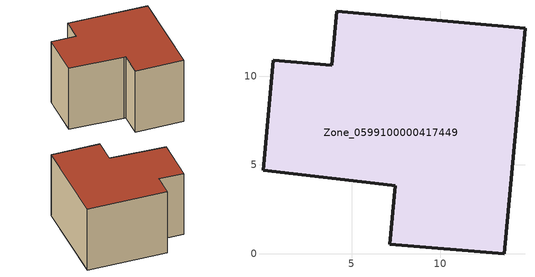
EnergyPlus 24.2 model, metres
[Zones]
Zone_0599100000417449
 floor ground (C_G): 3.89,10.62 4.17,13.64 14.77,12.69 13.6,0 7.14,0.52 7.45,3.83 7.26,3.84 0.02,4.7 0.59,10.9 z0
 wall outside (C_F): 4.17,13.64 3.89,10.62 0.59,10.9 0.02,4.7 7.26,3.84 7.45,3.83 7.14,0.52 13.6,0 14.77,12.69 4.17,13.64 z0:9.19
 roof outside (C_R): 7.26,3.84 7.45,3.83 7.14,0.52 13.6,0 14.77,12.69 4.17,13.64 3.89,10.62 0.59,10.9 0.02,4.7 z9.19
[BUILDING]
Pand.0599100000417449: North Axis=0; Terrain=City; Loads Convergence Tolerance Value=0.04; Temperature Convergence Tolerance Value=0.4; Solar Distribution=FullExterior; Maximum Number of Warmup Days=25; Minimum Number of Warmup Days=1
[Site:Location]
Rotterdam.The.Hague.AP_ZH_NLD Design_Conditions: Latitude=51.96; Longitude=4.45; Time Zone=1; Elevation=-4.5
[SITE:GROUNDTEMPERATURE:BUILDINGSURFACE]
18, 18, 18, 18, 18, 18, 18, 18, 18, 18, 18, 18
[MATERIAL] Thermal Absorptance=0.9; Solar Absorptance=0.7; Visible Absorptance=0.7
Name | Roughness | Thickness | Conductivity | Density | Specific Heat
G.D.2006-2014 | MediumSmooth | 0.15 | 0.06 | 540 | 1210
F.D.2006-2014 | Rough | 0.3 | 0.12 | 1920 | 840
R.D.2006-2014 | MediumRough | 0.2 | 0.08 | 1500 | 1000
[CONSTRUCTION]
C_G: G.D.2006-2014
C_F: F.D.2006-2014
C_R: R.D.2006-2014
[ZONE]
Zone_0599100000417449: Type=1; Multiplier=1; Ceiling Height=Autocalculate; Volume=Autocalculate; Floor Area=autocalculate; Part of Total Floor Area=Yes
[ZONEINFILTRATION:DESIGNFLOWRATE]
Infil_Zone_0599100000417449: Zone or ZoneList or Space or SpaceList=Zone_0599100000417449; Schedule=AlwaysOn; Design Flow Rate Calculation Method=Flow/Area; Flow Rate per Floor Area=0.0021; Constant Term Coefficient=1; Temperature Term Coefficient=0; Velocity Term Coefficient=0; Velocity Squared Term Coefficient=0
[HVACTEMPLATE:ZONE:IDEALLOADSAIRSYSTEM]
Zone_0599100000417449: Maximum Heating Supply Air Temperature=50; Minimum Cooling Supply Air Temperature=13; Maximum Heating Supply Air Humidity Ratio=0.0156; Minimum Cooling Supply Air Humidity Ratio=0.0077; Heating Limit=NoLimit; Cooling Limit=NoLimit; Dehumidification Control Type=ConstantSensibleHeatRatio; Cooling Sensible Heat Ratio=0.7; Dehumidification Setpoint=60; Humidification Control Type=None; Humidification Setpoint=30; Outdoor Air Method=None; Outdoor Air Flow Rate per Person=0.00944; Outdoor Air Flow Rate per Zone Floor Area=0; Outdoor Air Flow Rate per Zone=0; Demand Controlled Ventilation Type=None; Outdoor Air Economizer Type=NoEconomizer; Heat Recovery Type=None; Sensible Heat Recovery Effectiveness=0.7; Latent Heat Recovery Effectiveness=0.65
[ZONECONTROL:THERMOSTAT]
ThermostatControl_Zone_0599100000417449: Zone or ZoneList=Zone_0599100000417449; Control Type Schedule=DualSetpointControlType; Control 1=Thermostat_Zone_0599100000417449; Temperature Difference Between Cutout And Setpoint=0
[THERMOSTATSETPOINT:DUALSETPOINT]
Thermostat_Zone_0599100000417449: Heating Setpoint Temperature Schedule=HeatingSetpoint_Zone_0599100000417449; Cooling Setpoint Temperature Schedule=CoolingSetpoint_Zone_0599100000417449
[SCHEDULE:COMPACT]
HeatingSetpoint_Zone_0599100000417449: Through: 12/31, For: AllDays, Until: 24:00, 21
CoolingSetpoint_Zone_0599100000417449: Through: 12/31, For: AllDays, Until: 24:00, 24
DualSetpointControlType: Through: 12/31, For: AllDays, Until: 24:00, 4
AlwaysOn: Through: 12/31, For: AllDays, Until: 24:00, 1
